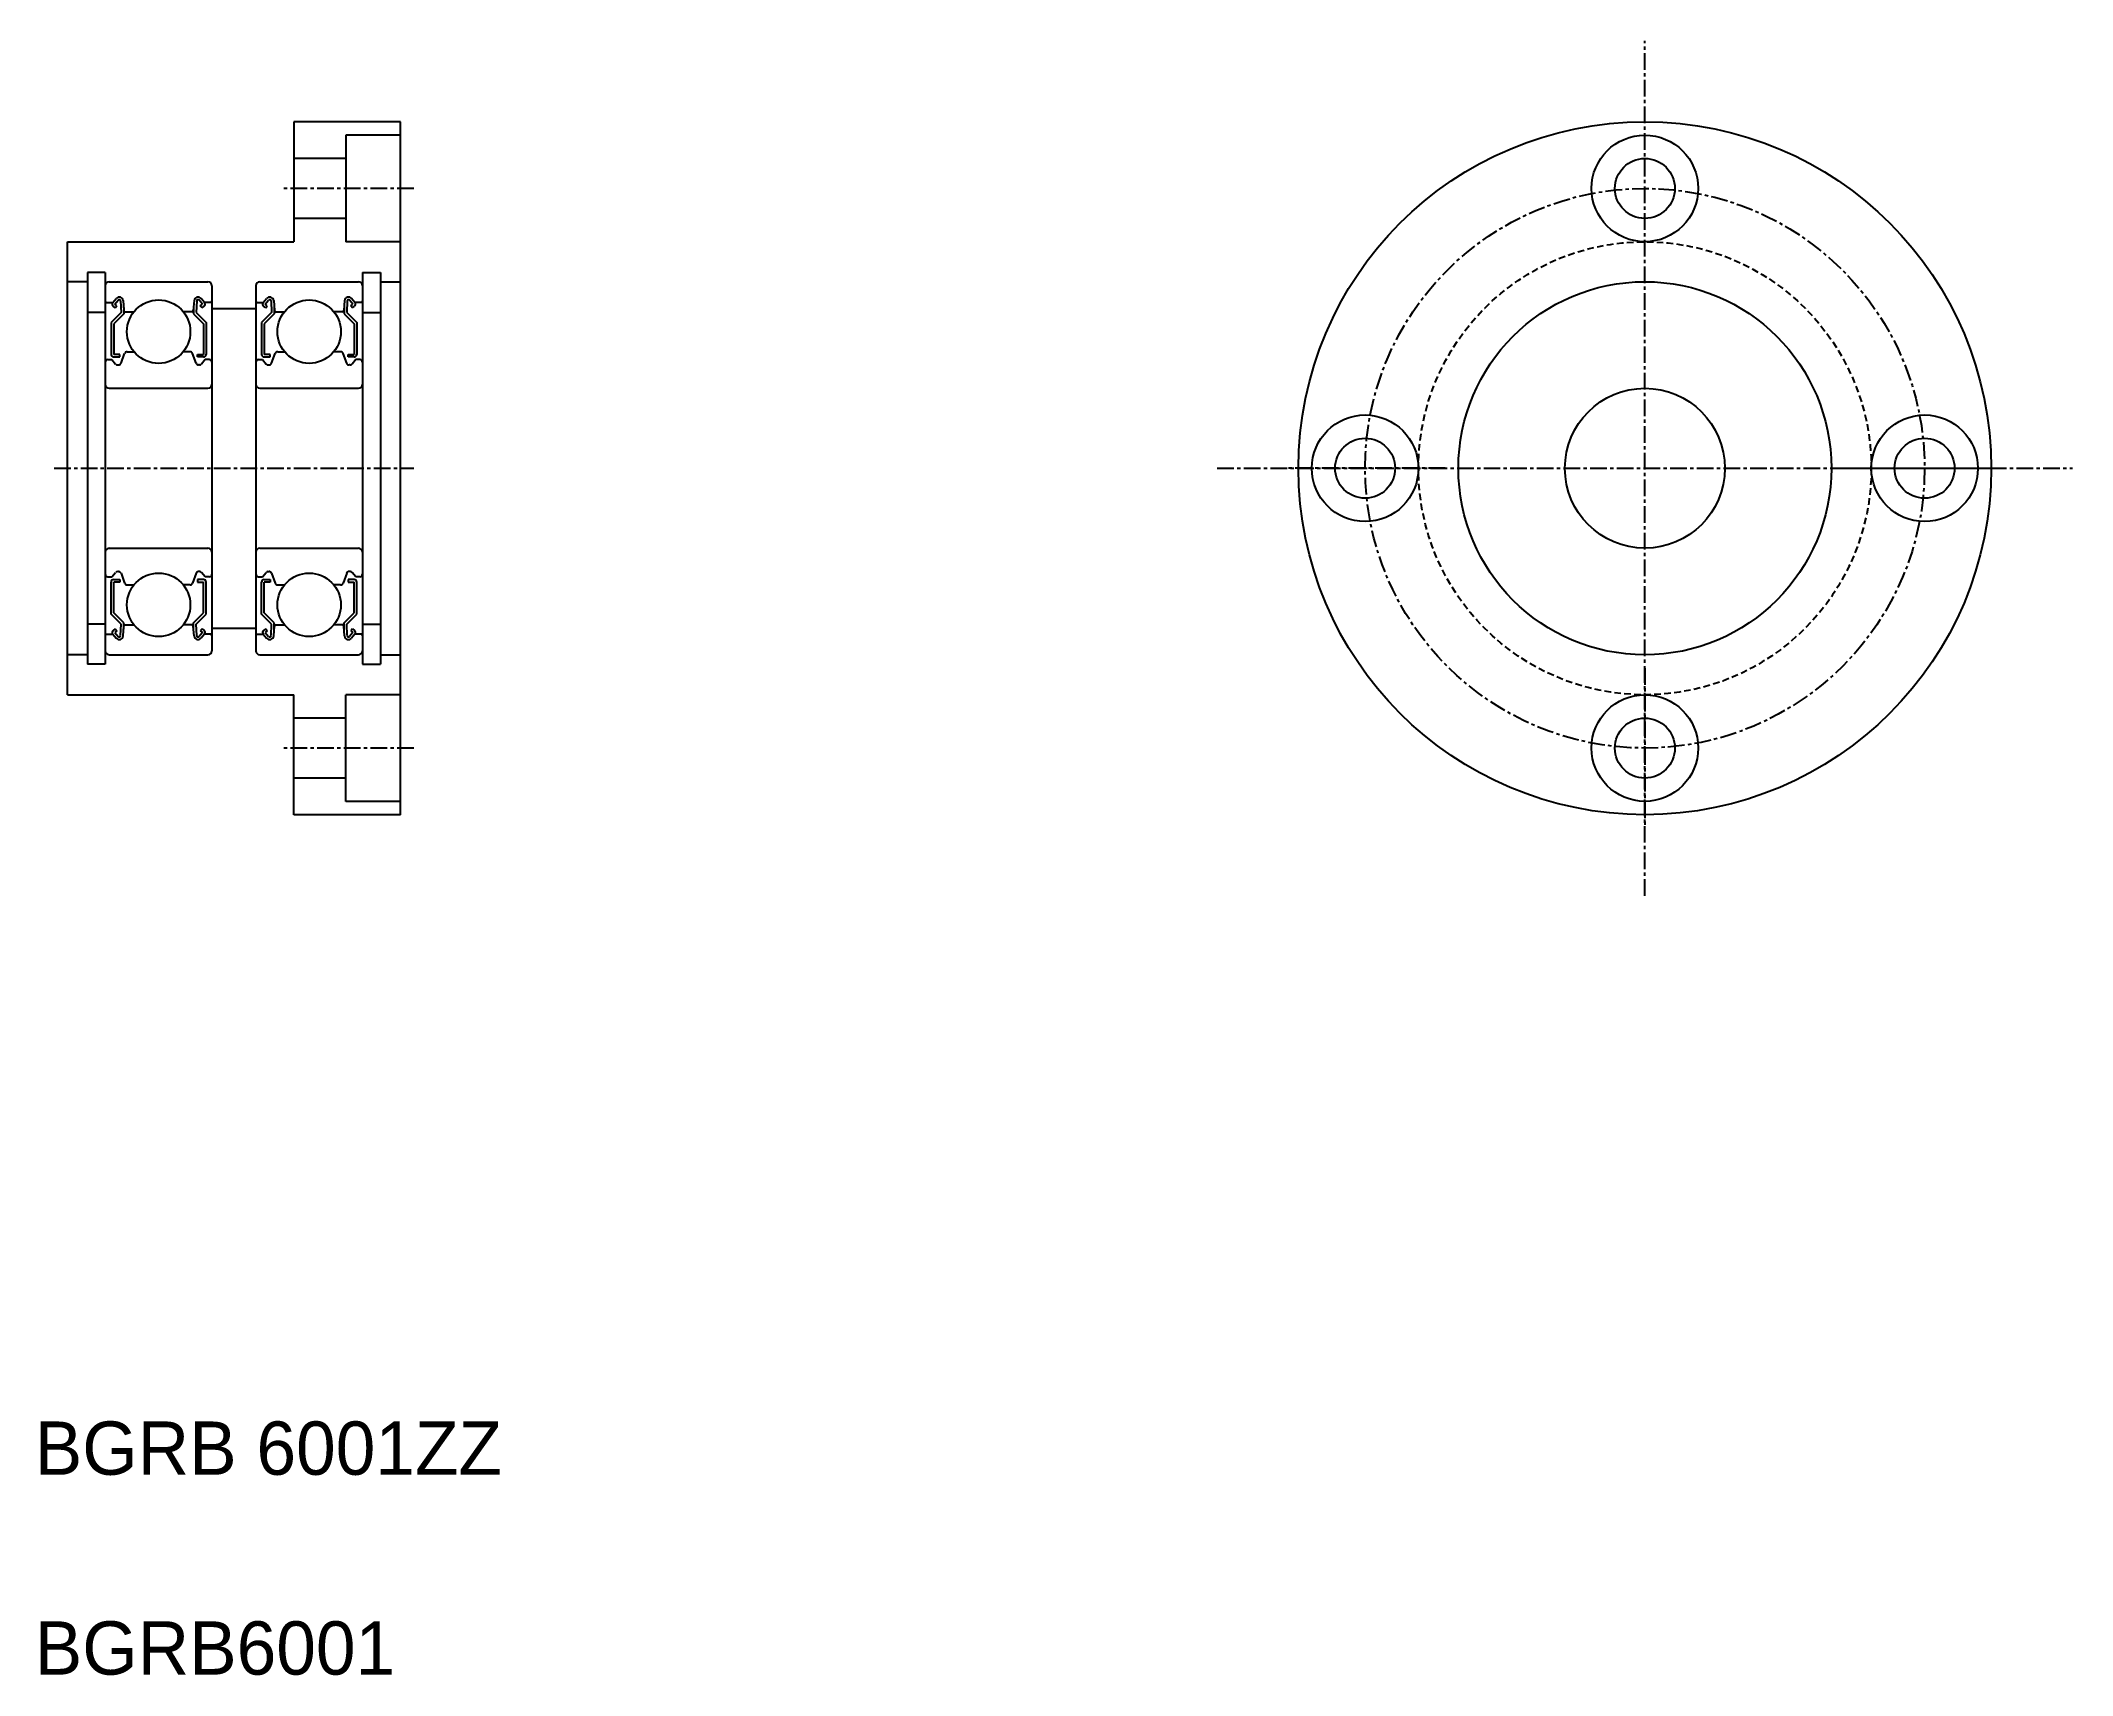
# Model space of a CAD drawing. Extents: x 168 to 321, y 73 to 196.
import ezdxf

# ---------------------------------------------------------------- set-up
doc = ezdxf.new("R2010")
doc.units = 0
doc.linetypes.add('CENTER', pattern=[2, 1.25, -0.25, 0.25, -0.25])
doc.linetypes.add('DASHED', pattern=[0.75, 0.5, -0.25])
doc.layers.get('0').update_dxf_attribs({"linetype": 'CONTINUOUS'})
doc.layers.add('CENTER', color=1, linetype='CENTER')

msp = doc.modelspace()

# ---------------------------------------------------------------- linework, layer by layer
at = {"color": 7, "linetype": 'CONTINUOUS'}
for p, q in [((194.99, 190), (186.99, 190)), ((186.99, 190), (186.99, 181)), ((190.99, 190), (190.99, 190)), ((192.99, 190), (192.99, 190)), ((194.99, 138), (194.99, 190)), ((194.99, 189), (190.89, 189)), ((190.89, 189), (190.89, 182.75)), ((190.89, 187.25), (186.99, 187.25)), ((190.89, 182.75), (186.99, 182.75)), ((190.89, 182.75), (190.89, 181)), ((169.99, 147), (169.99, 181)), ((169.99, 181), (186.99, 181)), ((194.99, 181), (190.89, 181)), ((171.49, 178.7), (171.49, 149.3)), ((172.84, 178.7), (171.49, 178.7)), ((172.84, 178.7), (172.84, 149.3)), ((192.14, 178.7), (192.14, 149.3)), ((192.14, 178.7), (193.49, 178.7)), ((193.49, 178.7), (193.49, 149.3)), ((171.49, 178), (169.99, 178)), ((173.14, 178), (180.54, 178)), ((180.84, 177.7), (180.84, 150.3)), ((184.14, 177.7), (184.14, 150.3)), ((184.44, 178), (191.84, 178)), ((193.49, 178), (194.99, 178)), ((172.84, 175.7), (171.49, 175.7)), ((172.94, 176.45), (173.4, 176.45)), ((174.02, 175.68), (173.27, 174.93)), ((173.4, 176.45), (173.65, 176.75)), ((173.58, 176.04), (173.42, 176.17)), ((174.22, 175.6), (173.47, 174.85)), ((173.55, 176.32), (173.8, 176.62)), ((173.7, 176.19), (173.55, 176.32)), ((173.58, 176.04), (173.7, 176.19)), ((173.98, 176.56), (174.02, 175.68)), ((174.18, 176.58), (174.24, 175.84)), ((174.22, 176.07), (174.22, 175.6)), ((174.34, 175.75), (174.99, 175.75)), ((179.34, 175.75), (178.69, 175.75)), ((179.5, 176.58), (179.44, 175.84)), ((179.46, 176.07), (179.46, 175.6)), ((179.46, 175.6), (180.21, 174.85)), ((179.7, 176.56), (179.66, 175.68)), ((179.66, 175.68), (180.41, 174.93)), ((180.13, 176.32), (179.88, 176.62)), ((179.97, 176.19), (180.13, 176.32)), ((180.1, 176.04), (179.97, 176.19)), ((180.28, 176.45), (180.03, 176.75)), ((180.1, 176.04), (180.25, 176.17)), ((180.74, 176.45), (180.28, 176.45)), ((180.84, 176), (184.14, 176)), ((184.24, 176.45), (184.7, 176.45)), ((185.32, 175.68), (184.57, 174.93)), ((184.7, 176.45), (184.95, 176.75)), ((184.88, 176.04), (184.72, 176.17)), ((185.52, 175.6), (184.77, 174.85)), ((184.85, 176.32), (185.1, 176.62)), ((185, 176.19), (184.85, 176.32)), ((184.88, 176.04), (185, 176.19)), ((185.28, 176.56), (185.32, 175.68)), ((185.48, 176.58), (185.54, 175.84)), ((185.52, 176.07), (185.52, 175.6)), ((185.64, 175.75), (186.29, 175.75)), ((190.64, 175.75), (189.99, 175.75)), ((190.8, 176.58), (190.74, 175.84)), ((190.76, 176.07), (190.76, 175.6)), ((190.76, 175.6), (191.51, 174.85)), ((191, 176.56), (190.96, 175.68)), ((190.96, 175.68), (191.71, 174.93)), ((191.43, 176.32), (191.18, 176.62)), ((191.27, 176.19), (191.43, 176.32)), ((191.4, 176.04), (191.27, 176.19)), ((191.58, 176.45), (191.33, 176.75)), ((191.4, 176.04), (191.55, 176.17)), ((192.04, 176.45), (191.58, 176.45)), ((192.14, 175.7), (193.49, 175.7)), ((173.27, 174.93), (173.27, 172.55)), ((173.47, 174.85), (173.47, 172.55)), ((180.21, 174.85), (180.21, 172.55)), ((180.41, 174.93), (180.41, 172.55)), ((184.57, 174.93), (184.57, 172.55)), ((184.77, 174.85), (184.77, 172.55)), ((191.51, 174.85), (191.51, 172.55)), ((191.71, 174.93), (191.71, 172.55)), ((173.92, 172.55), (173.47, 172.55)), ((173.47, 172.35), (173.92, 172.35)), ((173.92, 172.35), (173.92, 172.55)), ((174.02, 171.88), (174.29, 172.62)), ((174.48, 172.75), (174.99, 172.75)), ((179.2, 172.75), (178.69, 172.75)), ((179.66, 171.88), (179.39, 172.62)), ((179.76, 172.55), (180.21, 172.55)), ((179.76, 172.35), (179.76, 172.55)), ((180.21, 172.35), (179.76, 172.35)), ((185.22, 172.55), (184.77, 172.55)), ((184.77, 172.35), (185.22, 172.35)), ((185.22, 172.35), (185.22, 172.55)), ((185.32, 171.88), (185.59, 172.62)), ((185.78, 172.75), (186.29, 172.75)), ((190.5, 172.75), (189.99, 172.75)), ((190.96, 171.88), (190.69, 172.62)), ((191.06, 172.55), (191.51, 172.55)), ((191.06, 172.35), (191.06, 172.55)), ((191.51, 172.35), (191.06, 172.35)), ((173.04, 172.15), (173.34, 172.15)), ((173.34, 172.15), (173.61, 171.82)), ((173.77, 171.75), (173.83, 171.75)), ((179.91, 171.75), (179.84, 171.75)), ((180.34, 172.15), (180.06, 171.82)), ((180.64, 172.15), (180.34, 172.15)), ((184.34, 172.15), (184.64, 172.15)), ((184.64, 172.15), (184.91, 171.82)), ((185.07, 171.75), (185.13, 171.75)), ((191.21, 171.75), (191.14, 171.75)), ((191.64, 172.15), (191.36, 171.82)), ((191.94, 172.15), (191.64, 172.15)), ((173.14, 170), (180.54, 170)), ((184.44, 170), (191.84, 170)), ((173.14, 158), (180.54, 158)), ((184.44, 158), (191.84, 158)), ((173.04, 155.85), (173.34, 155.85)), ((173.34, 155.85), (173.61, 156.18)), ((173.47, 155.65), (173.92, 155.65)), ((173.77, 156.25), (173.83, 156.25)), ((173.92, 155.65), (173.92, 155.45)), ((174.02, 156.12), (174.29, 155.38)), ((179.66, 156.12), (179.39, 155.38)), ((179.76, 155.65), (179.76, 155.45)), ((180.21, 155.65), (179.76, 155.65)), ((179.91, 156.25), (179.84, 156.25)), ((180.34, 155.85), (180.06, 156.18)), ((180.64, 155.85), (180.34, 155.85)), ((184.34, 155.85), (184.64, 155.85)), ((184.64, 155.85), (184.91, 156.18)), ((184.77, 155.65), (185.22, 155.65)), ((185.07, 156.25), (185.13, 156.25)), ((185.22, 155.65), (185.22, 155.45)), ((185.32, 156.12), (185.59, 155.38)), ((190.96, 156.12), (190.69, 155.38)), ((191.06, 155.65), (191.06, 155.45)), ((191.51, 155.65), (191.06, 155.65)), ((191.21, 156.25), (191.14, 156.25)), ((191.64, 155.85), (191.36, 156.18)), ((191.94, 155.85), (191.64, 155.85)), ((173.27, 153.06), (173.27, 155.45)), ((173.47, 153.15), (173.47, 155.45)), ((173.92, 155.45), (173.47, 155.45)), ((174.48, 155.25), (174.99, 155.25)), ((174.6, 155.25), (174.6, 155.25)), ((174.73, 155.25), (174.73, 155.25)), ((179.2, 155.25), (178.69, 155.25)), ((179.76, 155.45), (180.21, 155.45)), ((180.21, 153.15), (180.21, 155.45)), ((180.41, 153.06), (180.41, 155.45)), ((184.57, 153.06), (184.57, 155.45)), ((184.77, 153.15), (184.77, 155.45)), ((185.22, 155.45), (184.77, 155.45)), ((185.78, 155.25), (186.29, 155.25)), ((185.9, 155.25), (185.9, 155.25)), ((186.03, 155.25), (186.03, 155.25)), ((190.5, 155.25), (189.99, 155.25)), ((191.06, 155.45), (191.51, 155.45)), ((191.51, 153.15), (191.51, 155.45)), ((191.71, 153.06), (191.71, 155.45)), ((174.02, 152.31), (173.27, 153.06)), ((174.22, 152.4), (173.47, 153.15)), ((179.46, 152.4), (180.21, 153.15)), ((179.66, 152.31), (180.41, 153.06)), ((185.32, 152.31), (184.57, 153.06)), ((185.52, 152.4), (184.77, 153.15)), ((190.76, 152.4), (191.51, 153.15)), ((190.96, 152.31), (191.71, 153.06)), ((172.84, 152.3), (171.49, 152.3)), ((172.94, 151.55), (173.4, 151.55)), ((173.4, 151.55), (173.65, 151.25)), ((173.58, 151.96), (173.42, 151.83)), ((173.7, 151.8), (173.55, 151.68)), ((173.55, 151.68), (173.8, 151.38)), ((173.58, 151.96), (173.7, 151.8)), ((173.98, 151.44), (174.02, 152.31)), ((174.18, 151.42), (174.24, 152.16)), ((174.22, 151.93), (174.22, 152.4)), ((174.34, 152.25), (174.99, 152.25)), ((179.34, 152.25), (178.69, 152.25)), ((179.5, 151.42), (179.44, 152.16)), ((179.46, 151.93), (179.46, 152.4)), ((179.7, 151.44), (179.66, 152.31)), ((180.13, 151.68), (179.88, 151.38)), ((180.1, 151.96), (179.97, 151.8)), ((179.97, 151.8), (180.13, 151.68)), ((180.28, 151.55), (180.03, 151.25)), ((180.1, 151.96), (180.25, 151.83)), ((180.74, 151.55), (180.28, 151.55)), ((180.84, 152), (184.14, 152)), ((184.24, 151.55), (184.7, 151.55)), ((184.7, 151.55), (184.95, 151.25)), ((184.88, 151.96), (184.72, 151.83)), ((185, 151.8), (184.85, 151.68)), ((184.85, 151.68), (185.1, 151.38)), ((184.88, 151.96), (185, 151.8)), ((185.28, 151.44), (185.32, 152.31)), ((185.48, 151.42), (185.54, 152.16)), ((185.52, 151.93), (185.52, 152.4)), ((185.64, 152.25), (186.29, 152.25)), ((190.64, 152.25), (189.99, 152.25)), ((190.8, 151.42), (190.74, 152.16)), ((190.76, 151.93), (190.76, 152.4)), ((191, 151.44), (190.96, 152.31)), ((191.43, 151.68), (191.18, 151.38)), ((191.4, 151.96), (191.27, 151.8)), ((191.27, 151.8), (191.43, 151.68)), ((191.58, 151.55), (191.33, 151.25)), ((191.4, 151.96), (191.55, 151.83)), ((192.04, 151.55), (191.58, 151.55)), ((192.14, 152.3), (193.49, 152.3)), ((171.49, 150), (169.99, 150)), ((173.14, 150), (180.54, 150)), ((184.44, 150), (191.84, 150)), ((193.49, 150), (194.99, 150)), ((172.84, 149.3), (171.49, 149.3)), ((192.14, 149.3), (193.49, 149.3)), ((169.99, 147), (186.99, 147)), ((186.99, 138), (186.99, 147)), ((194.99, 147), (190.89, 147)), ((190.89, 145.25), (190.89, 147)), ((190.89, 145.25), (186.99, 145.25)), ((190.89, 139), (190.89, 145.25)), ((190.89, 140.75), (186.99, 140.75)), ((194.99, 139), (190.89, 139)), ((194.99, 138), (186.99, 138))]:
    msp.add_line(p, q, dxfattribs=at)
for centre, radius in [((288.41, 164), 26), ((288.41, 185), 4), ((288.41, 185), 2.25), ((288.41, 164), 14), ((176.84, 174.25), 2.38), ((188.14, 174.25), 2.38), ((288.41, 164), 6), ((267.41, 164), 4), ((309.41, 164), 4), ((267.41, 164), 2.25), ((309.41, 164), 2.25), ((176.84, 153.75), 2.38), ((188.14, 153.75), 2.38), ((288.41, 143), 4), ((288.41, 143), 2.25)]:
    msp.add_circle(centre, radius, dxfattribs=at)
at = {"color": 3, "linetype": 'DASHED'}
msp.add_circle((288.41, 164), 17, dxfattribs=at)
at = {"color": 7, "linetype": 'CONTINUOUS'}
for centre, radius, start, end in [((173.14, 177.7), 0.3, 90, 180), ((180.54, 177.7), 0.3, 0, 90), ((184.44, 177.7), 0.3, 90, 180), ((191.84, 177.7), 0.3, 0, 90), ((172.94, 176.55), 0.1, 180, 270), ((173.55, 176.32), 0.2, 140.002, 230.0863), ((173.88, 176.55), 0.3, 4.9968, 140.002), ((173.88, 176.55), 0.1, 2.8198, 140.0022), ((174.34, 175.85), 0.1, 184.9968, 269.9991), ((179.34, 175.85), 0.1, 270.0009, 355.0032), ((179.8, 176.55), 0.3, 39.998, 175.0032), ((179.8, 176.55), 0.1, 39.9978, 177.1802), ((180.13, 176.32), 0.2, 309.9137, 39.998), ((180.74, 176.55), 0.1, 270, 0), ((184.24, 176.55), 0.1, 180, 270), ((184.85, 176.32), 0.2, 140.002, 230.0863), ((185.18, 176.55), 0.3, 4.9968, 140.002), ((185.18, 176.55), 0.1, 2.8198, 140.0022), ((185.64, 175.85), 0.1, 184.9968, 269.9991), ((190.64, 175.85), 0.1, 270.0009, 355.0032), ((191.1, 176.55), 0.3, 39.998, 175.0032), ((191.1, 176.55), 0.1, 39.9978, 177.1802), ((191.43, 176.32), 0.2, 309.9137, 39.998), ((192.04, 176.55), 0.1, 270, 0), ((173.47, 172.55), 0.2, 180, 270), ((174.48, 172.55), 0.2, 90, 159.9916), ((179.2, 172.55), 0.2, 20.0084, 90), ((180.21, 172.55), 0.2, 270, 0), ((184.77, 172.55), 0.2, 180, 270), ((185.78, 172.55), 0.2, 90, 159.9916), ((190.5, 172.55), 0.2, 20.0084, 90), ((191.51, 172.55), 0.2, 270, 0), ((173.04, 171.95), 0.2, 90, 180), ((173.77, 171.95), 0.2, 219.9952, 270), ((173.83, 171.95), 0.2, 270, 339.9916), ((179.84, 171.95), 0.2, 200.0084, 270), ((179.91, 171.95), 0.2, 270, 320.0048), ((180.64, 171.95), 0.2, 0, 90), ((184.34, 171.95), 0.2, 90, 180), ((185.07, 171.95), 0.2, 219.9952, 270), ((185.13, 171.95), 0.2, 270, 339.9916), ((191.14, 171.95), 0.2, 200.0084, 270), ((191.21, 171.95), 0.2, 270, 320.0048), ((191.94, 171.95), 0.2, 0, 90), ((173.14, 170.3), 0.3, 180, 270), ((180.54, 170.3), 0.3, 270, 0), ((184.44, 170.3), 0.3, 180, 270), ((191.84, 170.3), 0.3, 270, 0), ((173.14, 157.7), 0.3, 90, 180), ((180.54, 157.7), 0.3, 0, 90), ((184.44, 157.7), 0.3, 90, 180), ((191.84, 157.7), 0.3, 0, 90), ((173.04, 156.05), 0.2, 180, 270), ((173.47, 155.45), 0.2, 90, 180), ((173.77, 156.05), 0.2, 90, 140.0048), ((173.83, 156.05), 0.2, 20.0084, 90), ((179.84, 156.05), 0.2, 90, 159.9916), ((179.91, 156.05), 0.2, 39.9952, 90), ((180.21, 155.45), 0.2, 0, 90), ((180.64, 156.05), 0.2, 270, 0), ((184.34, 156.05), 0.2, 180, 270), ((184.77, 155.45), 0.2, 90, 180), ((185.07, 156.05), 0.2, 90, 140.0048), ((185.13, 156.05), 0.2, 20.0084, 90), ((191.14, 156.05), 0.2, 90, 159.9916), ((191.21, 156.05), 0.2, 39.9952, 90), ((191.51, 155.45), 0.2, 0, 90), ((191.94, 156.05), 0.2, 270, 0), ((174.48, 155.45), 0.2, 200.0084, 270), ((179.2, 155.45), 0.2, 270, 339.9916), ((185.78, 155.45), 0.2, 200.0084, 270), ((190.5, 155.45), 0.2, 270, 339.9916), ((172.94, 151.45), 0.1, 90, 180), ((173.55, 151.68), 0.2, 129.9137, 219.998), ((173.88, 151.44), 0.3, 219.998, 355.0032), ((173.88, 151.44), 0.1, 219.9978, 357.1802), ((174.34, 152.15), 0.1, 90.0009, 175.0032), ((179.34, 152.15), 0.1, 4.9968, 89.9991), ((179.8, 151.44), 0.3, 184.9968, 320.002), ((179.8, 151.44), 0.1, 182.8198, 320.0022), ((180.13, 151.68), 0.2, 320.002, 50.0863), ((180.74, 151.45), 0.1, 0, 90), ((184.24, 151.45), 0.1, 90, 180), ((184.85, 151.68), 0.2, 129.9137, 219.998), ((185.18, 151.44), 0.3, 219.998, 355.0032), ((185.18, 151.44), 0.1, 219.9978, 357.1802), ((185.64, 152.15), 0.1, 90.0009, 175.0032), ((190.64, 152.15), 0.1, 4.9968, 89.9991), ((191.1, 151.44), 0.3, 184.9968, 320.002), ((191.1, 151.44), 0.1, 182.8198, 320.0022), ((191.43, 151.68), 0.2, 320.002, 50.0863), ((192.04, 151.45), 0.1, 0, 90), ((173.14, 150.3), 0.3, 180, 270), ((180.54, 150.3), 0.3, 270, 0), ((184.44, 150.3), 0.3, 180, 270), ((191.84, 150.3), 0.3, 270, 0)]:
    msp.add_arc(centre, radius, start, end, dxfattribs=at)
at = {"layer": 'CENTER', "color": 1, "linetype": 'CENTER'}
for p, q in [((288.41, 131.9), (288.41, 196.09)), ((195.99, 185), (185.99, 185)), ((168.99, 164), (195.99, 164)), ((256.31, 164), (320.5, 164)), ((273.41, 164), (261.41, 164)), ((303.41, 164), (315.41, 164)), ((288.41, 149), (288.41, 137)), ((195.99, 143), (185.99, 143))]:
    msp.add_line(p, q, dxfattribs=at)
msp.add_circle((288.41, 164), 21, dxfattribs=at)

# ---------------------------------------------------------------- texts
at = {"color": 7, "linetype": 'CONTINUOUS'}
for s, p in [('BGRB 6001ZZ', (167.54, 88.46)), ('BGRB6001', (167.54, 73.46))]:
    msp.add_text(s, height=4, dxfattribs=at).set_placement(p)

doc.saveas('drawing.dxf')
